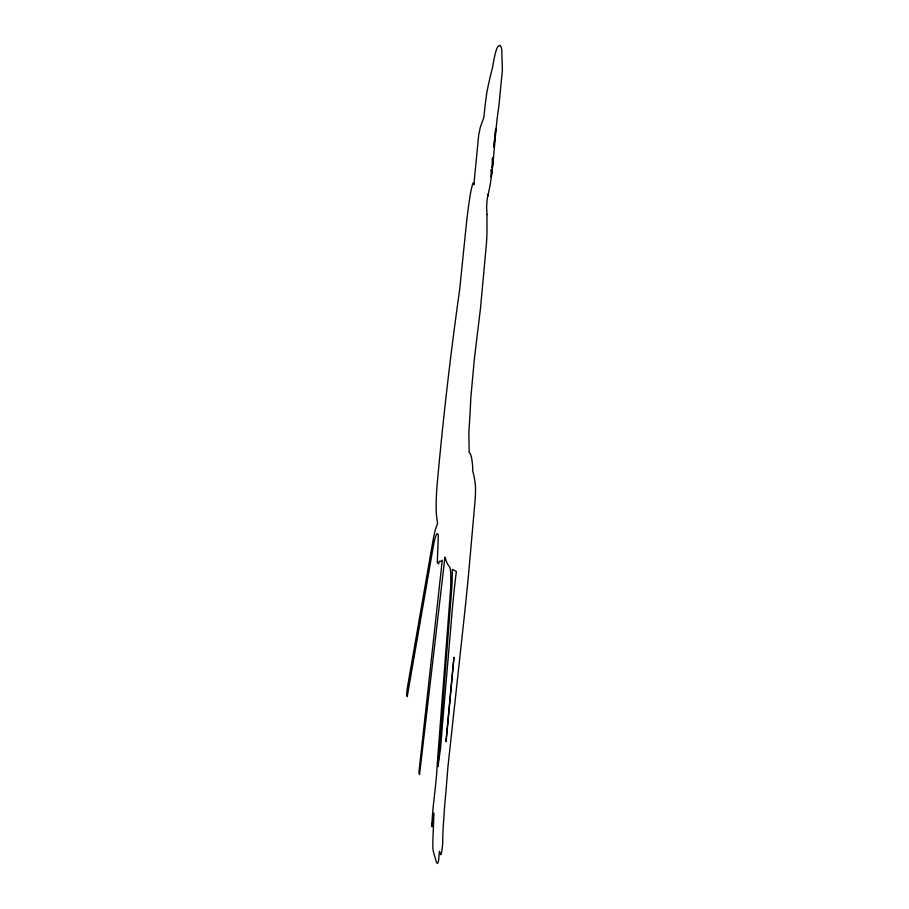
<?xml version="1.0" encoding="UTF-8"?>
<svg xmlns="http://www.w3.org/2000/svg" width="909" height="909" viewBox="0 0 909 909"><rect width="100%" height="100%" fill="white"/><g stroke="black" fill="none" stroke-linecap="round" stroke-linejoin="round"><path stroke-width="1.36" d="M486.997 214.513L486.951 226.159A29.224 3.113 -84.6 0 1 486.167 246.544L480.554 307.662L474.35 359.18L470.839 397.46A159.825 17.055 -84.6 0 1 468.851 432.264L469.18 452.648A91.934 9.806 -84.6 0 1 472.714 467.328L472.6 470.601A211.877 22.611 -84.6 0 1 475.271 484.065A22.543 2.409 -84.6 0 1 474.907 502.495L468.976 569.557A298.379 31.838 -84.6 0 1 463.772 621.142L447.932 766.866L445.91 792.205A54.358 5.795 -84.6 0 0 443.887 818.043L443.24 826.111A57.71 6.158 -84.6 0 0 442.706 841.95A5.988 0.636 -84.6 0 1 442.513 845.461A9.17 0.977 -84.6 0 1 440.865 854.665L439.411 851.267L438.592 860.903L437.559 863.55L436.513 862.471L433.423 851.915A25.088 2.682 -84.6 0 1 432.843 841.666L433.923 813.055L431.866 826.713C432.389 806.033 436.4 784.967 437.195 764.549L450.296 593.111A35.792 3.818 -84.6 0 0 449.466 566.739A308.867 32.963 -84.6 0 1 444.944 557.206L419.538 774.593L418.89 772.639L442.274 560.183L440.672 561.376L439.138 561.273L438.683 563.807L437.286 562.853L438.32 535.549A33.678 3.591 -84.6 0 0 433.184 547.082L407.232 696.601L406.596 694.635L407.221 688.579L433.014 540.525A45.507 4.852 -84.6 0 1 436.502 526.379L437.559 523.709L436.525 515.573A43.507 4.647 -84.6 0 1 436.888 487.429C442.785 421.322 450.341 355.294 459.67 289.585L465.669 230.92A72.959 7.783 -84.6 0 1 469.351 200.435A37.394 3.988 -84.6 0 1 472.305 185.209A17.066 1.818 -84.6 0 1 473.555 182.8L473.873 184.686L478.702 134.918L480.361 127.078L483.861 117.443A56.563 6.033 -84.6 0 1 486.985 91.604A178.823 19.078 -84.6 0 1 492.542 67.527A44.848 4.784 -84.6 0 1 498.711 46.2A59.301 6.329 -84.6 0 1 501.757 49.62L502.382 70.073L498.848 106.364C494.973 130.805 494.519 155.246 490.962 179.493A9.567 1.023 -84.6 0 0 490.281 184.413L487.826 196.219L488.076 194.151A9.101 0.966 -84.6 0 0 486.86 202.627A9.101 0.966 -84.6 0 0 486.769 210.047L486.997 214.513M443.501 712.315L440.524 748.527L437.933 766.651L451.841 587.157A40.041 4.272 -84.6 0 0 452.205 570.363L452.557 569.409L456.363 571.545A117.636 12.556 -84.6 0 0 450.944 625.812L443.501 712.315M494.61 140.338L493.826 147.19L495.735 128.703A15.294 1.636 -84.6 0 1 494.598 139.861L494.61 140.338M446.149 739.267L446.126 741.744L453.955 657.275L446.149 739.267M491.201 169.869L491.178 177.13L491.849 172.221L491.201 169.869M492.36 159.245L492.076 168.142L493.326 161.086A27.031 2.886 -84.6 0 0 492.587 157.484L492.36 159.245"/></g></svg>
